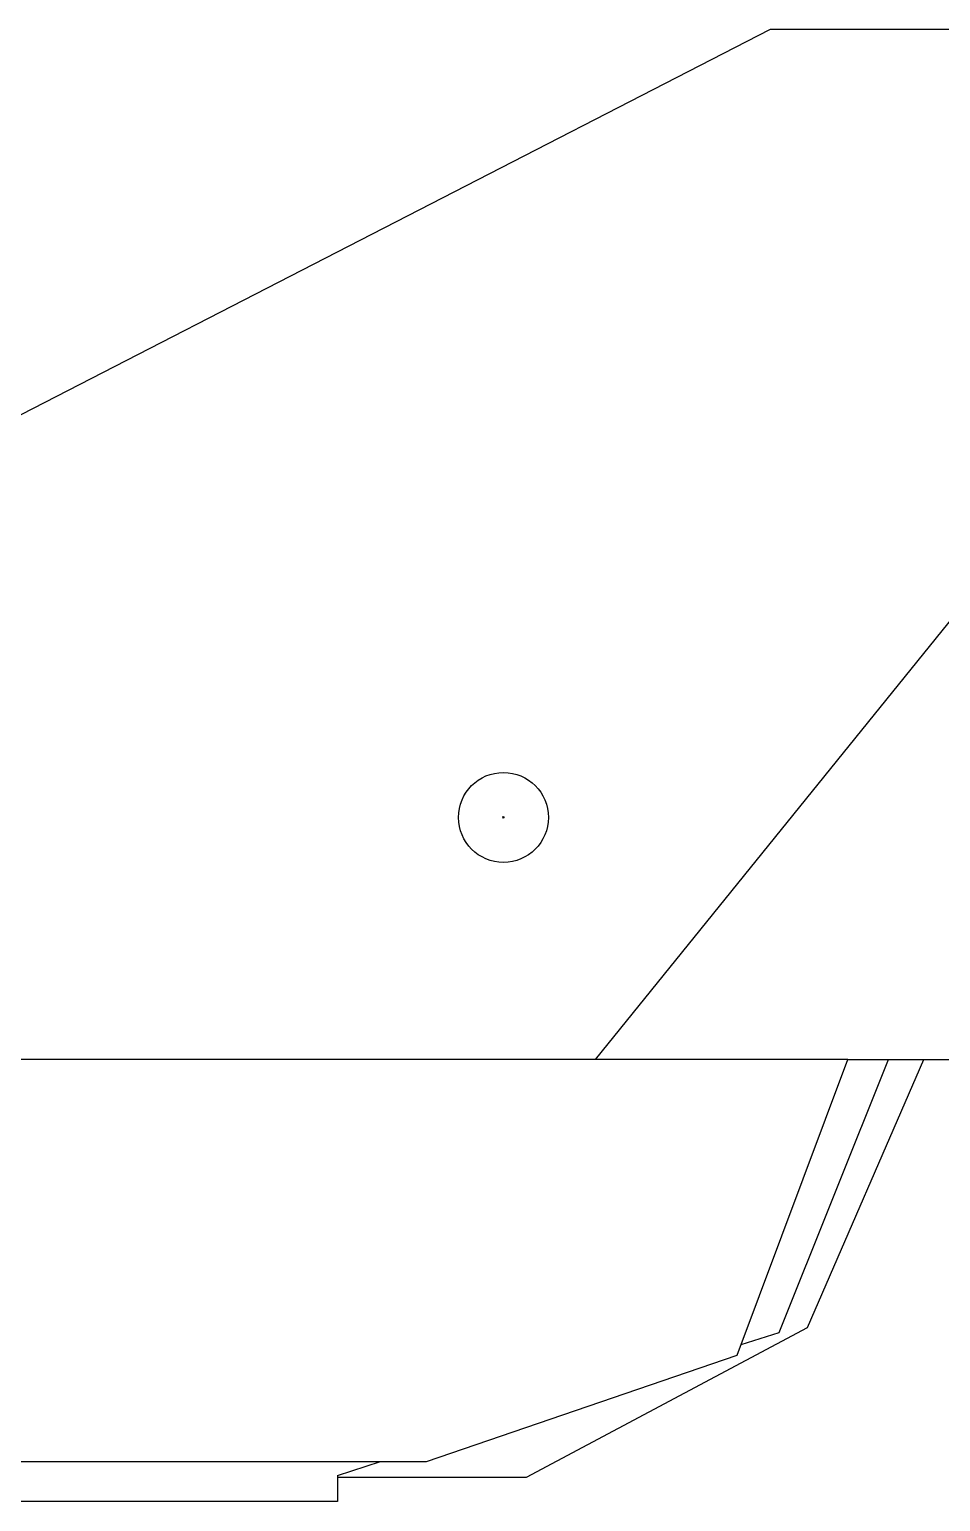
# Model space of a CAD drawing. Extents: x -120528 to -38681, y -40362 to 40632.
# Drawn here: x -51620 to -50505, y -38555 to -36754 of the extents above; entities that cross this region are included whole.
import ezdxf

# ---------------------------------------------------------------- set-up
doc = ezdxf.new("R2010")
doc.units = 0
doc.header["$PDMODE"] = 35
doc.layers.get('0').update_dxf_attribs({"linetype": 'CONTINUOUS'})

msp = doc.modelspace()

# ---------------------------------------------------------------- linework, layer by layer
at = {"color": 40, "linetype": 'Continuous'}
for p, q in [((-50713.94, -36753.87), (-53409.94, -38140.87)), ((-49909.94, -36753.87), (-50713.94, -36753.87)), ((-50264.94, -37193.87), (-50927.94, -38013.87)), ((-50618.94, -38013.87), (-52242.94, -38013.87)), ((-50753.94, -38375.87), (-50618.94, -38013.87)), ((-50702.94, -38347.87), (-50568.95, -38013.87)), ((-50667.94, -38341.87), (-50525.94, -38013.87)), ((-50618.94, -38013.87), (-49817.94, -38013.87)), ((-51011.94, -38524.87), (-50667.94, -38341.87)), ((-50749.07, -38362.82), (-50702.94, -38347.87)), ((-51133.94, -38505.87), (-50753.94, -38375.87)), ((-52476.94, -38505.87), (-51133.94, -38505.87)), ((-51242.94, -38522.87), (-51190.48, -38505.87)), ((-51242.94, -38522.87), (-51242.94, -38554.87)), ((-51242.94, -38524.87), (-51011.94, -38524.87)), ((-51242.94, -38554.87), (-51669.94, -38554.87))]:
    msp.add_line(p, q, dxfattribs=at)
msp.add_circle((-51039.94, -37717.87), 55, dxfattribs=at)
at = {"color": 20, "linetype": 'Continuous'}
msp.add_point((-51039.94, -37717.87), dxfattribs=at)

doc.saveas('drawing.dxf')
